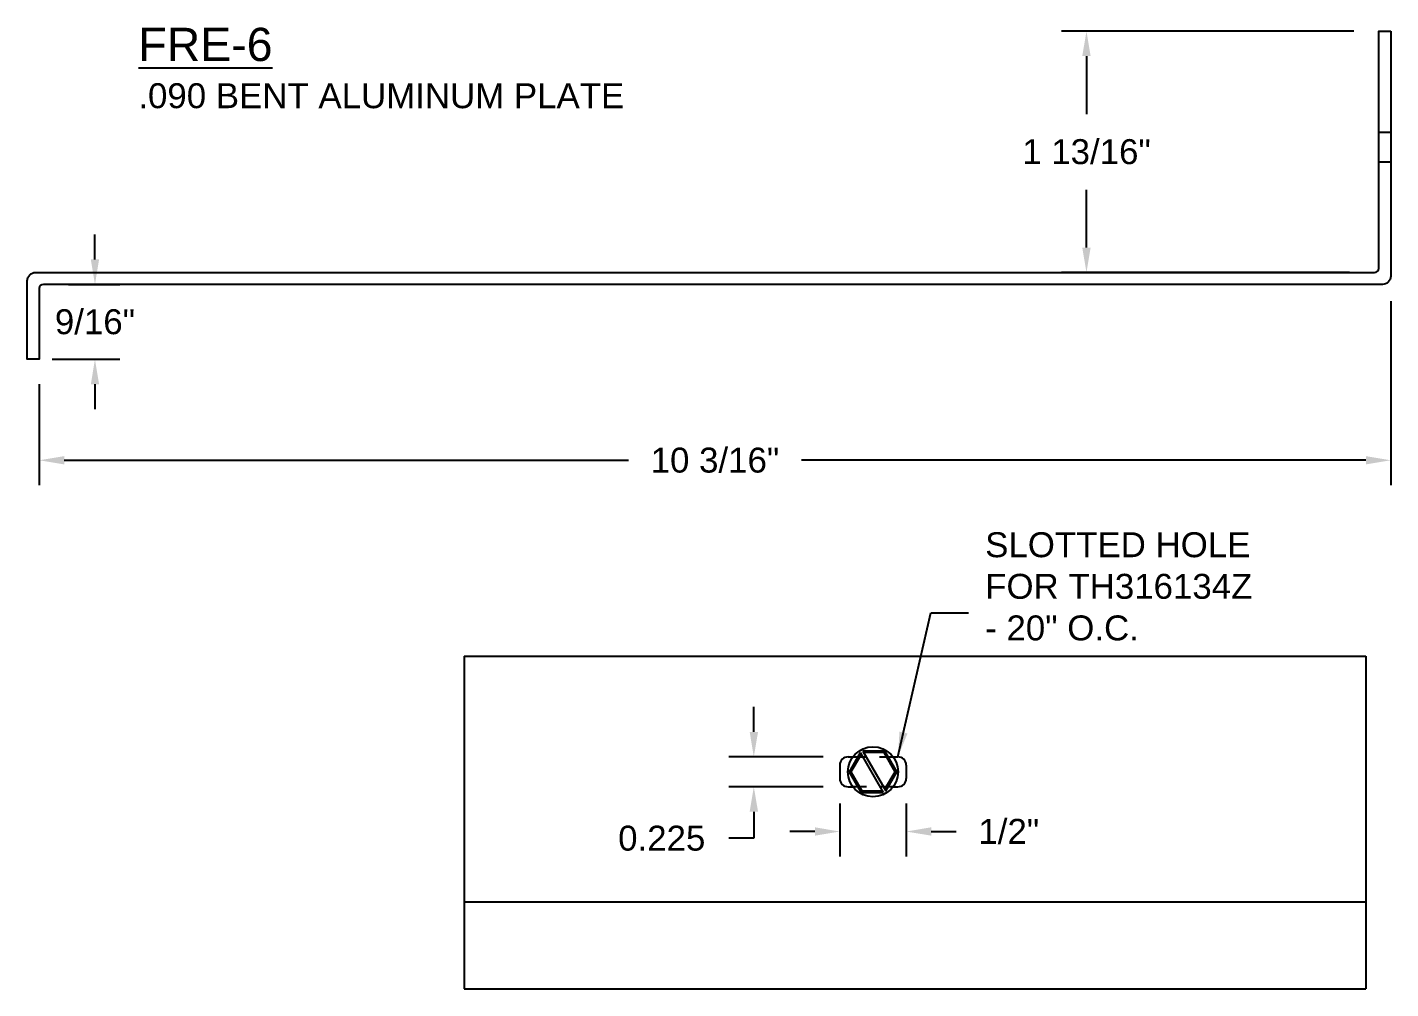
# Model space of a CAD drawing. Header units: inches. Extents: x -1.2 to 34.6, y 1.5 to 12.6.
# Drawn here: x 24.35 to 34.6, y 1.99 to 9.21 of the extents above; entities that cross this region are included whole.
import ezdxf

# ---------------------------------------------------------------- set-up
doc = ezdxf.new("R2010")
doc.units = ezdxf.units.IN
doc.header["$MEASUREMENT"] = 0
doc.linetypes.add('HIDDEN', pattern=[0.375, 0.25, -0.125])
for name, color, linetype in [('ANCHORS', 4, 'Continuous'), ('DIMENSIONS', 3, 'Continuous'), ('METALS', 7, 'Continuous'), ('TEXT', 2, 'Continuous')]:
    doc.layers.add(name, color=color, linetype=linetype)
doc.styles.add('ARIAL', font='arial.ttf')
doc.dimstyles.new('Arial', dxfattribs={"dimtxt": 0.1875, "dimasz": 0.1875, "dimexe": 0.1875, "dimexo": 0.1875, "dimgap": 0.1875, "dimtad": 0, "dimtih": 1, "dimtoh": 1, "dimdec": 4, "dimzin": 3, "dimdsep": 46, "dimlunit": 4, "dimtxsty": 'ARIAL', "dimcen": 0.1875, "dimadec": 0, "dimazin": 0, "dimtfac": 1, "dimtdec": 4, "dimtofl": 0, "dimtmove": 0, "dimatfit": 3, "dimfxl": 0, "dimfrac": 2, "dimtolj": 1, "dimtzin": 0, "dimarcsym": 0})

# ---------------------------------------------------------------- blocks, each defined once
blk = doc.blocks.new('*D13')
at = {"layer": 'Defpoints', "color": 0}
for p in [(34.597, 7.343), (24.437, 6.718), (34.597, 5.959)]:
    blk.add_point(p, dxfattribs=at)
at = {"layer": 'DIMENSIONS', "color": 0, "lineweight": -2}
for p, q in [((34.597, 7.155), (34.597, 5.772)), ((24.437, 6.53), (24.437, 5.772)), ((24.625, 5.959), (28.867, 5.959)), ((34.41, 5.959), (30.168, 5.959))]:
    blk.add_line(p, q, dxfattribs=at)
at = {"layer": 'DIMENSIONS', "color": 0}
for points in [[(24.625, 5.99), (24.625, 5.928), (24.437, 5.959)], [(34.41, 5.99), (34.41, 5.928), (34.597, 5.959)]]:
    blk.add_solid(points, dxfattribs=at)
at = {"layer": 'DIMENSIONS', "color": 0, "insert": (29.517, 5.959), "char_height": 0.1875, "attachment_point": 5, "style": 'ARIAL'}
blk.add_mtext('\\A1;10 3/16"', dxfattribs=at)
blk = doc.blocks.new('*D14')
at = {"layer": 'Defpoints', "color": 0}
for p in [(24.468, 7.28), (24.347, 6.718), (24.856, 6.718)]:
    blk.add_point(p, dxfattribs=at)
at = {"layer": 'DIMENSIONS', "color": 0, "lineweight": -2}
for p, q in [((24.856, 7.468), (24.856, 7.655)), ((24.656, 7.28), (25.044, 7.28)), ((24.535, 6.718), (25.044, 6.718)), ((24.856, 6.53), (24.856, 6.343))]:
    blk.add_line(p, q, dxfattribs=at)
at = {"layer": 'DIMENSIONS', "color": 0}
for points in [[(24.825, 7.468), (24.887, 7.468), (24.856, 7.28)], [(24.825, 6.53), (24.887, 6.53), (24.856, 6.718)]]:
    blk.add_solid(points, dxfattribs=at)
at = {"layer": 'DIMENSIONS', "color": 0, "insert": (24.856, 6.999), "char_height": 0.1875, "attachment_point": 5, "style": 'ARIAL'}
blk.add_mtext('\\A1;9/16"', dxfattribs=at)
blk = doc.blocks.new('*D15')
at = {"layer": 'Defpoints', "color": 0}
for p in [(34.507, 9.183), (32.31, 7.37), (34.476, 7.37)]:
    blk.add_point(p, dxfattribs=at)
at = {"layer": 'DIMENSIONS', "color": 0, "lineweight": -2}
for p, q in [((34.32, 9.183), (32.122, 9.183)), ((32.31, 8.996), (32.31, 8.561)), ((32.31, 7.558), (32.31, 7.992)), ((34.288, 7.37), (32.122, 7.37))]:
    blk.add_line(p, q, dxfattribs=at)
at = {"layer": 'DIMENSIONS', "color": 0}
for points in [[(32.278, 8.996), (32.341, 8.996), (32.31, 9.183)], [(32.278, 7.558), (32.341, 7.558), (32.31, 7.37)]]:
    blk.add_solid(points, dxfattribs=at)
at = {"layer": 'DIMENSIONS', "color": 0, "insert": (32.31, 8.277), "char_height": 0.1875, "attachment_point": 5, "style": 'ARIAL'}
blk.add_mtext('\\A1;1 13/16"', dxfattribs=at)
blk = doc.blocks.new('*D22')
at = {"layer": 'Defpoints', "color": 0}
for p in [(30.518, 3.73), (29.809, 3.505), (30.518, 3.505)]:
    blk.add_point(p, dxfattribs=at)
at = {"layer": 'DIMENSIONS', "color": 0, "lineweight": -2}
for p, q in [((29.809, 3.918), (29.809, 4.105)), ((30.33, 3.73), (29.622, 3.73)), ((30.33, 3.505), (29.622, 3.505)), ((29.809, 3.318), (29.809, 3.118)), ((29.809, 3.118), (29.622, 3.118))]:
    blk.add_line(p, q, dxfattribs=at)
at = {"layer": 'DIMENSIONS', "color": 0}
for points in [[(29.778, 3.918), (29.841, 3.918), (29.809, 3.73)], [(29.778, 3.318), (29.841, 3.318), (29.809, 3.505)]]:
    blk.add_solid(points, dxfattribs=at)
at = {"layer": 'DIMENSIONS', "color": 0, "insert": (29.117, 3.118), "char_height": 0.1875, "attachment_point": 5, "style": 'ARIAL'}
blk.add_mtext('\\A1;0.225', dxfattribs=at)
blk = doc.blocks.new('*D23')
at = {"layer": 'Defpoints', "color": 0}
for p in [(30.455, 3.568), (30.955, 3.568), (30.955, 3.169)]:
    blk.add_point(p, dxfattribs=at)
at = {"layer": 'DIMENSIONS', "color": 0, "lineweight": -2}
for p, q in [((30.455, 3.38), (30.455, 2.982)), ((30.955, 3.38), (30.955, 2.982)), ((30.268, 3.169), (30.08, 3.169)), ((31.143, 3.169), (31.33, 3.169))]:
    blk.add_line(p, q, dxfattribs=at)
at = {"layer": 'DIMENSIONS', "color": 0}
for points in [[(30.268, 3.201), (30.268, 3.138), (30.455, 3.169)], [(31.143, 3.201), (31.143, 3.138), (30.955, 3.169)]]:
    blk.add_solid(points, dxfattribs=at)
at = {"layer": 'DIMENSIONS', "color": 0, "insert": (31.726, 3.169), "char_height": 0.1875, "attachment_point": 5, "style": 'ARIAL'}
blk.add_mtext('\\A1;1/2"', dxfattribs=at)
blk = doc.blocks.new('tapcon head')
for p, q in [((-0.097, 0.144), (0.076, -0.156)), ((-0.076, 0.156), (0.097, -0.144))]:
    blk.add_line(p, q)
for points in [[(-0.097, 0.144), (-0.18, 0), (-0.09, -0.156), (0.076, -0.156)], [(-0.09, 0.131), (-0.166, 0), (-0.083, -0.144), (0.069, -0.144)], [(0.097, -0.144), (0.18, 0), (0.09, 0.156), (-0.076, 0.156)], [(0.09, -0.131), (0.166, 0), (0.083, 0.144), (-0.069, 0.144)]]:
    blk.add_lwpolyline(points)
blk.add_circle((0, 0), 0.188)

msp = doc.modelspace()

# ---------------------------------------------------------------- linework, layer by layer
at = {"linetype": 'HIDDEN', "ltscale": 0.125}
for p, q in [((34.50716, 8.42589), (34.59716, 8.42589)), ((34.50716, 8.20089), (34.59716, 8.20089)), ((30.55501, 3.73029), (30.85501, 3.73029)), ((30.85501, 3.50529), (30.55501, 3.50529))]:
    msp.add_line(p, q, dxfattribs=at)
for p, q in [((27.63069, 4.48779), (34.41018, 4.48779)), ((27.63069, 4.48779), (27.63069, 1.98779)), ((34.41018, 4.48779), (34.41018, 1.98779)), ((30.51751, 3.73029), (30.55501, 3.73029)), ((30.85501, 3.73029), (30.89251, 3.73029)), ((30.45501, 3.66779), (30.45501, 3.56779)), ((30.95501, 3.66779), (30.95501, 3.56779)), ((30.51751, 3.50529), (30.55501, 3.50529)), ((30.85501, 3.50529), (30.89251, 3.50529)), ((27.63069, 2.64029), (34.41018, 2.64029)), ((27.63069, 1.98779), (34.41018, 1.98779))]:
    msp.add_line(p, q)
for centre, start, end in [((30.51751, 3.66779), 90, 180), ((30.89251, 3.66779), 0, 90), ((30.51751, 3.56779), 180, 270), ((30.89251, 3.56779), 270, 0)]:
    msp.add_arc(centre, 0.0625, start, end)
at = {"layer": 'METALS'}
msp.add_lwpolyline([(34.59716, 9.18339), (34.59716, 7.34289, -0.41421356), (34.53466, 7.28039), (24.46841, 7.28039, 0.41421356), (24.43716, 7.24914), (24.43716, 6.71789), (24.34716, 6.71789), (24.34716, 7.30789, -0.41421356), (24.40966, 7.37039), (34.47591, 7.37039, 0.41421356), (34.50716, 7.40164), (34.50716, 9.18339)], format="xyb", close=True, dxfattribs=at)

# ---------------------------------------------------------------- block references
at = {"layer": 'ANCHORS'}
msp.add_blockref('tapcon head', (30.70501, 3.61779), dxfattribs=at)

# ---------------------------------------------------------------- texts
at = {"layer": 'TEXT', "insert": (25.18214, 9.20927), "char_height": 0.25, "width": 4.43701, "attachment_point": 1, "style": 'ARIAL'}
msp.add_mtext('{\\LFRE-6\\P\\H0.75x;\\l.090 BENT ALUMINUM PLATE}', dxfattribs=at)
at = {"layer": 'TEXT', "insert": (31.54837, 5.01049), "char_height": 0.1875, "attachment_point": 4, "style": 'ARIAL'}
msp.add_mtext('SLOTTED HOLE\\PFOR TH316134Z\\P- 20" O.C.', dxfattribs=at)

# ---------------------------------------------------------------- dimensions: what is measured, and where the dimension line sits
at = {"layer": 'DIMENSIONS'}
dim = msp.add_linear_dim(base=(32.30973, 7.37039), p1=(34.50716, 9.18339), p2=(34.47591, 7.37039), angle=90, dimstyle='Arial', override={"dimpost": ''}, dxfattribs=at)
dim.commit()
dim.dimension.update_dxf_attribs({"geometry": '*D15', "text_midpoint": (32.30973, 8.27689)})
for base, p1, p2, override, picture, middle in [((24.85616, 6.71789), (24.46841, 7.28039), (24.34716, 6.71789), {"dimpost": ''}, '*D14', (24.85616, 6.99914)), ((29.80933, 3.50529), (30.51751, 3.73029), (30.51751, 3.50529), {"dimdec": 3, "dimlunit": 2, "dimpost": '', "dimfrac": 0}, '*D22', (29.11727, 3.11757))]:
    dim = msp.add_linear_dim(base=base, p1=p1, p2=p2, angle=90, dimstyle='Arial', override=override, dxfattribs=at)
    dim.commit()
    dim.dimension.update_dxf_attribs({"geometry": picture, "text_midpoint": middle, "dimtype": 160})
for base, p1, p2, picture, middle in [((34.59716, 5.95901), (24.43716, 6.71789), (34.59716, 7.34289), '*D13', (29.51716, 5.95901)), ((30.95501, 3.16929), (30.45501, 3.56779), (30.95501, 3.56779), '*D23', (31.72567, 3.16929))]:
    dim = msp.add_linear_dim(base=base, p1=p1, p2=p2, dimstyle='Arial', override={"dimpost": ''}, dxfattribs=at)
    dim.commit()
    dim.dimension.update_dxf_attribs({"geometry": picture, "text_midpoint": middle})

# ---------------------------------------------------------------- leaders
at = {"layer": 'TEXT'}
msp.add_leader([(30.89251, 3.73029), (31.13904, 4.81175), (31.42337, 4.81175)], dimstyle='Arial', override={"dimgap": 0.125, "dimtad": 0}, dxfattribs=at)

doc.saveas('drawing.dxf')
